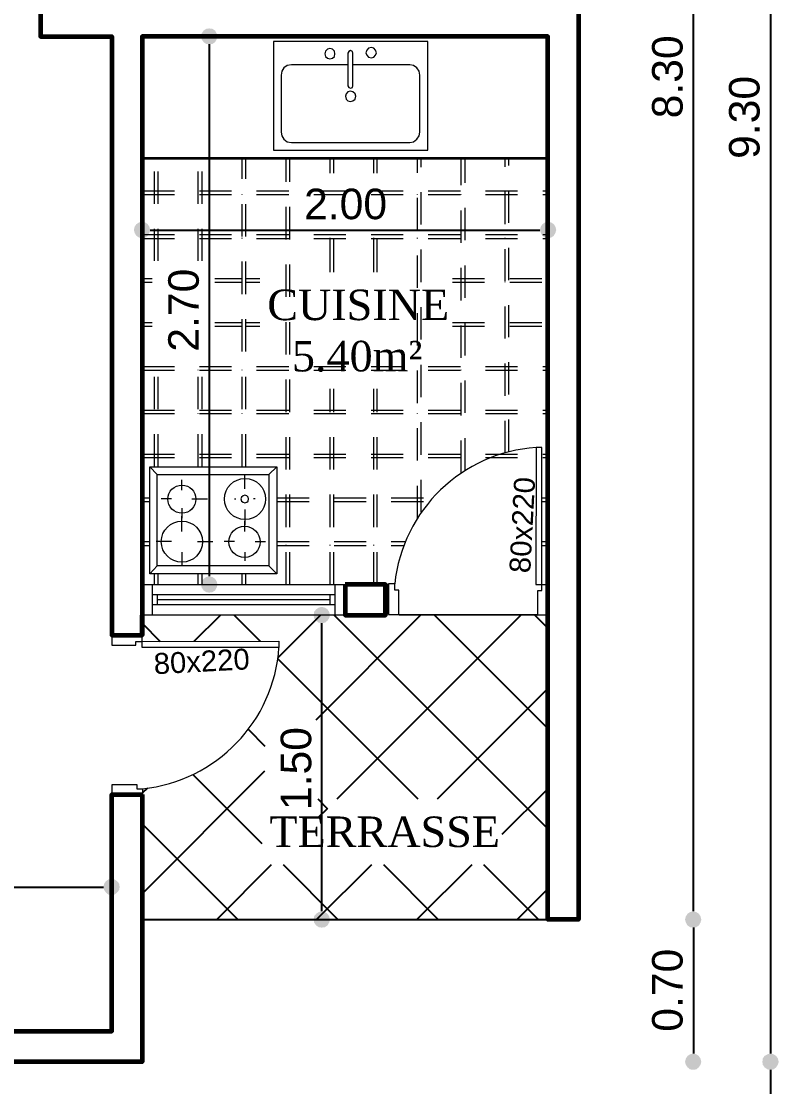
# Model space of a CAD drawing. Header units: inches. Extents: x 4.9 to 20.4, y 4.7 to 15.7.
# Drawn here: x 17.395 to 20.413, y 7.233 to 11.479 of the extents above; entities that cross this region are included whole.
import ezdxf

# ---------------------------------------------------------------- set-up
doc = ezdxf.new("R2010")
doc.units = ezdxf.units.IN
doc.header["$MEASUREMENT"] = 0
doc.linetypes.add('PDF_IMPORT', pattern=[1, 0.8, -0.2])
for name, color, linetype in [('PDF_Geometry', 7, 'Continuous'), ('PDF_Solid Fills', 7, 'Continuous'), ('PDF_Text', 7, 'Continuous')]:
    doc.layers.add(name, color=color, linetype=linetype)
doc.styles.add('PDF Arial', font='arial.ttf')
doc.styles.add('PDF Romantic', font='romantic.ttf')

# ---------------------------------------------------------------- blocks, each defined once
blk = doc.blocks.new('distribution 3')
at = {"layer": 'PDF_Solid Fills', "transparency": 33554559}
for points in [[(3.6367, 3.3471), (3.65, 3.3488), (3.66, 3.3571), (3.6667, 3.3671), (3.67, 3.3788), (3.6667, 3.3921), (3.66, 3.4021), (3.65, 3.4088), (3.6367, 3.4121), (3.625, 3.4088), (3.615, 3.4021), (3.6067, 3.3921), (3.605, 3.3788), (3.6067, 3.3671), (3.615, 3.3571), (3.625, 3.3488)], [(6.255, 3.2904), (6.2433, 3.2871), (6.2317, 3.2804), (6.225, 3.2704), (6.2233, 3.2571), (6.225, 3.2454), (6.2317, 3.2354), (6.2433, 3.2288), (6.255, 3.2254), (6.2683, 3.2288), (6.2783, 3.2354), (6.285, 3.2454), (6.2883, 3.2571), (6.285, 3.2704), (6.2783, 3.2804), (6.2683, 3.2871)], [(4.81, 2.9904), (4.8117, 2.9771), (4.8183, 2.9671), (4.83, 2.9604), (4.8417, 2.9571), (4.855, 2.9604), (4.865, 2.9671), (4.8717, 2.9771), (4.875, 2.9904), (4.8717, 3.0021), (4.865, 3.0121), (4.855, 3.0204), (4.8417, 3.0221), (4.83, 3.0204), (4.8183, 3.0121), (4.8117, 3.0021)], [(7.0583, 2.9904), (7.0567, 3.0021), (7.05, 3.0121), (7.0383, 3.0204), (7.0267, 3.0221), (7.015, 3.0204), (7.0033, 3.0121), (6.9967, 3.0021), (6.995, 2.9904), (6.9967, 2.9771), (7.0033, 2.9671), (7.015, 2.9604), (7.0267, 2.9571), (7.0383, 2.9604), (7.05, 2.9671), (7.0567, 2.9771)], [(3.475, 2.5421), (3.4767, 2.5288), (3.4833, 2.5188), (3.495, 2.5121), (3.5067, 2.5088), (3.52, 2.5121), (3.53, 2.5188), (3.5367, 2.5288), (3.54, 2.5421), (3.5367, 2.5538), (3.53, 2.5638), (3.52, 2.5721), (3.5067, 2.5738), (3.495, 2.5721), (3.4833, 2.5638), (3.4767, 2.5538)], [(4.7533, 2.5421), (4.75, 2.5538), (4.7433, 2.5638), (4.7333, 2.5721), (4.72, 2.5738), (4.7083, 2.5721), (4.6983, 2.5638), (4.69, 2.5538), (4.6883, 2.5421), (4.69, 2.5288), (4.6983, 2.5188), (4.7083, 2.5121), (4.72, 2.5088), (4.7333, 2.5121), (4.7433, 2.5188), (4.75, 2.5288)], [(6.255, 1.6071), (6.2683, 1.6104), (6.2783, 1.6171), (6.285, 1.6271), (6.2883, 1.6404), (6.285, 1.6521), (6.2783, 1.6621), (6.2683, 1.6688), (6.255, 1.6721), (6.2433, 1.6688), (6.2317, 1.6621), (6.225, 1.6521), (6.2233, 1.6404), (6.225, 1.6271), (6.2317, 1.6171), (6.2433, 1.6104)], [(2.9083, 1.0604), (2.91, 1.0488), (2.9183, 1.0388), (2.9283, 1.0321), (2.94, 1.0288), (2.9533, 1.0321), (2.9633, 1.0388), (2.97, 1.0488), (2.9733, 1.0604), (2.97, 1.0738), (2.9633, 1.0838), (2.9533, 1.0904), (2.94, 1.0938), (2.9283, 1.0904), (2.9183, 1.0838), (2.91, 1.0738)], [(3.52, 1.0321), (3.53, 1.0388), (3.5367, 1.0488), (3.54, 1.0604), (3.5367, 1.0738), (3.53, 1.0838), (3.52, 1.0904), (3.5067, 1.0938), (3.495, 1.0904), (3.4833, 1.0838), (3.4767, 1.0738), (3.475, 1.0604), (3.4767, 1.0488), (3.4833, 1.0388), (3.495, 1.0321), (3.5067, 1.0288)], [(2.9533, 0.7238), (2.9633, 0.7304), (2.97, 0.7404), (2.9733, 0.7538), (2.97, 0.7654), (2.9633, 0.7771), (2.9533, 0.7838), (2.94, 0.7854), (2.9283, 0.7838), (2.9183, 0.7771), (2.91, 0.7654), (2.9083, 0.7538), (2.91, 0.7404), (2.9183, 0.7304), (2.9283, 0.7238), (2.94, 0.7204)]]:
    blk.add_hatch(color=256, dxfattribs=at).paths.add_polyline_path(points)
at = {"layer": 'PDF_Geometry', "lineweight": 25}
for points in [[(3.6367, 7.3921), (3.6367, 7.3604), (3.6367, 3.4438), (3.6367, 3.4121)], [(3.5067, 3.2571), (3.5067, 1.6404)], [(6.255, 3.2254), (6.255, 3.1938), (6.255, 1.7037), (6.255, 1.6721)], [(6.995, 2.9904), (6.9617, 2.9904), (4.9067, 2.9904), (4.875, 2.9904)], [(4.6883, 2.5421), (4.655, 2.5421), (3.5717, 2.5421), (3.54, 2.5421)], [(4.7233, 2.2337), (4.7217, 1.6804)], [(3.475, 1.0604), (3.4417, 1.0604), (3.005, 1.0604), (2.9733, 1.0604)], [(3.54, 1.0604), (3.5717, 1.0604), (10.1583, 1.0604), (10.19, 1.0604), (10.1583, 1.0604), (10.0933, 1.0604)], [(2.9083, 0.7537), (2.875, 0.7537), (1.8317, 0.7537), (1.8, 0.7537)], [(10.4333, 0.7537), (10.4, 0.7537), (3.005, 0.7537), (2.9733, 0.7537)]]:
    blk.add_lwpolyline(points, dxfattribs=at)
at = {"layer": 'PDF_Geometry', "lineweight": 60}
for points in [[(4.005, 3.2571), (2.94, 3.2571), (2.94, 4.6737), (3.0617, 4.6737), (3.0617, 3.3787), (4.005, 3.3787), (4.005, 3.2587)], [(7.9967, 3.1887), (7.8767, 3.1887), (7.8767, 3.0554), (7.1483, 3.0554), (7.1483, 3.6621), (7.0267, 3.6621), (7.0267, 3.3787), (4.64, 3.3787), (4.64, 3.2571), (4.72, 3.2571), (4.64, 3.2571)], [(7.9983, 3.1887), (7.9983, 2.9337), (7.1483, 2.9337), (7.1483, 1.6404), (10.1017, 1.6404), (10.1017, 2.3271), (10.2233, 2.3271), (10.2233, 1.5187), (3.5067, 1.5187), (3.5067, 1.6404), (4.72, 1.6404), (4.8417, 1.6404), (7.0267, 1.6404), (7.0267, 3.2571), (4.8417, 3.2571), (4.72, 3.2571)]]:
    blk.add_lwpolyline(points, dxfattribs=at)
at = {"layer": 'PDF_Geometry', "lineweight": 0}
for points in [[(4.045, 3.2788), (4.0283, 3.2788), (4.0283, 3.2554), (4.005, 3.2554), (4.005, 3.3771), (4.045, 3.3771)], [(4.64, 3.2571), (4.64, 3.3788), (4.6, 3.3788), (4.6, 3.2821), (4.615, 3.2821), (4.615, 3.2571), (4.6167, 2.7121), (4.5917, 2.7121), (4.5917, 3.2571), (4.615, 3.2571)], [(4.8417, 2.4488), (4.72, 2.4488), (4.72, 3.2571), (4.8417, 3.2571)], [(4.885, 2.7204), (4.885, 3.2271), (5.3117, 3.2271), (5.3117, 2.7204)], [(4.9167, 3.1971), (5.28, 3.1971), (5.28, 2.7521), (4.9167, 2.7521)], [(5.1833, 2.8337), (5.19, 2.8354), (5.195, 2.8404), (5.1983, 2.8487), (5.195, 2.8554), (5.19, 2.8621), (5.1833, 2.8638), (5.175, 2.8621), (5.17, 2.8554), (5.1683, 2.8487), (5.17, 2.8404), (5.175, 2.8354)], [(7.0067, 2.7337), (6.5733, 2.7337), (6.5733, 2.1187), (7.0067, 2.1187)], [(6.9567, 2.5288), (6.9467, 2.5271), (6.94, 2.5188), (6.9367, 2.5088), (6.94, 2.4988), (6.9467, 2.4904), (6.9567, 2.4888), (6.9683, 2.4904), (6.975, 2.4988), (6.9783, 2.5088), (6.975, 2.5188), (6.9683, 2.5271)], [(6.7883, 2.4471), (6.7767, 2.4438), (6.77, 2.4371), (6.7667, 2.4271), (6.77, 2.4171), (6.7767, 2.4087), (6.7883, 2.4054), (6.7983, 2.4087), (6.805, 2.4171), (6.8083, 2.4271), (6.805, 2.4371), (6.7983, 2.4438)], [(6.96, 2.4371), (6.83, 2.4371), (6.8233, 2.4338), (6.82, 2.4271), (6.8233, 2.4188), (6.83, 2.4171), (6.96, 2.4171), (6.9667, 2.4188), (6.97, 2.4271), (6.9667, 2.4338)], [(6.9617, 2.3654), (6.9517, 2.3621), (6.9433, 2.3554), (6.9417, 2.3438), (6.9433, 2.3338), (6.9517, 2.3271), (6.9617, 2.3238), (6.9717, 2.3271), (6.98, 2.3338), (6.9817, 2.3438), (6.98, 2.3554), (6.9717, 2.3621)], [(4.82, 2.2338), (4.82, 2.2504), (4.845, 2.2504), (4.845, 2.2754), (4.7233, 2.2754), (4.7233, 2.2338)], [(4.8417, 1.6388), (4.72, 1.6404), (4.72, 1.6804), (4.8183, 1.6804), (4.8183, 1.6638), (4.8417, 1.6638), (5.3883, 1.6638), (5.3883, 1.6871), (4.8417, 1.6888), (4.8417, 1.6638)]]:
    blk.add_lwpolyline(points, close=True, dxfattribs=at)
for points in [[(4.005, 3.3771), (4.005, 3.2554)], [(4.885, 3.2271), (4.9167, 3.1971)], [(5.3117, 3.2271), (5.28, 3.1971)], [(4.8417, 3.2171), (4.72, 3.2171)], [(4.7617, 2.4888), (4.7617, 3.2171)], [(4.8017, 3.1971), (4.7617, 3.1971)], [(4.7817, 2.5088), (4.7817, 3.1971)], [(4.8017, 2.4888), (4.8017, 3.2171)], [(5.0133, 3.1404), (5.0133, 3.2021)], [(5.1833, 3.1404), (5.1833, 3.1821)], [(4.9717, 3.0988), (4.9167, 3.0988)], [(5.0533, 3.0988), (5.115, 3.0988)], [(5.1467, 3.0988), (5.1067, 3.0988)], [(5.1833, 3.0588), (5.1833, 2.9971)], [(5.2183, 3.0988), (5.26, 3.0988)], [(5.0133, 3.0371), (5.0133, 2.9754)], [(5.0133, 2.8888), (5.0133, 2.9304)], [(5.1833, 2.8888), (5.1833, 2.8838)], [(4.9717, 2.8488), (4.9367, 2.8488)], [(5.0533, 2.8488), (5.095, 2.8488)], [(5.1417, 2.8488), (5.08, 2.8488)], [(5.2233, 2.8488), (5.28, 2.8488)], [(5.0133, 2.8071), (5.0133, 2.7654)], [(5.1833, 2.8071), (5.1833, 2.8138)], [(4.885, 2.7204), (4.9167, 2.7521)], [(5.3117, 2.7204), (5.28, 2.7521)], [(6.9133, 2.4371), (6.9133, 2.6621), (6.91, 2.6788), (6.9017, 2.6921), (6.8883, 2.7004), (6.8717, 2.7038), (6.645, 2.7038), (6.63, 2.7004), (6.6167, 2.6921), (6.6067, 2.6788), (6.6033, 2.6621), (6.6033, 2.1904), (6.6067, 2.1754), (6.6167, 2.1621), (6.63, 2.1538), (6.645, 2.1504), (6.8717, 2.1504), (6.8883, 2.1538), (6.9017, 2.1621), (6.91, 2.1754), (6.9133, 2.1904), (6.9133, 2.4171)], [(4.8017, 2.5088), (4.7617, 2.5088)], [(4.8417, 2.4888), (4.72, 2.4888)], [(4.8417, 2.4487), (4.72, 2.4487), (4.8417, 2.4487)], [(4.7233, 2.2754), (4.845, 2.2754)]]:
    blk.add_lwpolyline(points, dxfattribs=at)
at = {"layer": 'PDF_Geometry', "color": 1, "lineweight": 25, "true_color": 0xfc121a}
for points in [[(3.8883, 3.2571), (3.5067, 2.8754)], [(3.61, 3.2571), (4.1, 2.7687)], [(4.0117, 3.2554), (4.0317, 3.2354)], [(4.6883, 3.2571), (4.615, 3.1854)], [(4.085, 3.0554), (3.81, 2.7804)], [(4.6167, 3.0504), (4.72, 2.9454)], [(3.5067, 2.9604), (3.7267, 2.7421)], [(4.72, 2.8904), (4.6167, 2.7871)], [(4.265, 2.8337), (4.1983, 2.7687)], [(3.7267, 2.6954), (3.5067, 2.4771)], [(4.5467, 2.7171), (3.9883, 2.1587)], [(4.5517, 2.7154), (4.72, 2.5471)], [(3.5067, 2.5621), (3.7267, 2.3421)], [(3.9133, 2.5554), (3.95, 2.5187)], [(3.9883, 2.5571), (3.9483, 2.5187)], [(4.3033, 2.5637), (4.7233, 2.1454)], [(4.72, 2.4921), (3.8683, 1.6404)], [(3.9883, 2.4804), (4.7217, 1.7471)], [(3.7267, 2.2954), (3.5067, 2.0771)], [(3.5067, 2.1621), (3.7267, 1.9421)], [(3.9883, 2.0804), (4.4283, 1.6404)], [(4.7217, 2.0937), (4.2683, 1.6404)], [(3.7267, 1.8971), (3.5067, 1.6771)], [(3.8467, 1.8221), (4.0283, 1.6404)], [(3.5067, 1.7621), (3.63, 1.6404)], [(4.72, 1.6921), (4.6683, 1.6404)]]:
    blk.add_lwpolyline(points, dxfattribs=at)
at = {"layer": 'PDF_Geometry', "lineweight": 18}
for points in [[(4.9983, 3.2571), (4.9983, 3.2271)], [(5.0133, 3.2571), (5.0133, 3.2271)], [(5.1733, 3.2571), (5.1733, 3.2271)], [(5.1883, 3.2571), (5.1883, 3.2271)], [(5.8717, 3.2571), (5.8717, 3.2171)], [(5.8867, 3.2571), (5.8867, 3.2171)], [(6.0467, 3.2571), (6.0467, 3.2171)], [(6.0617, 3.2571), (6.0617, 3.2171)], [(4.8417, 3.2087), (4.885, 3.2087)], [(4.8417, 3.1938), (4.885, 3.1938)], [(5.3483, 3.2087), (5.35, 3.2087)], [(5.5233, 3.2087), (5.525, 3.2087)], [(5.6967, 3.2087), (5.6983, 3.2087)], [(6.2217, 3.2087), (6.2233, 3.2087)], [(6.3967, 3.2087), (6.3983, 3.2087)], [(4.8417, 3.0337), (4.885, 3.0337)], [(4.8417, 3.0187), (4.885, 3.0187)], [(5.3483, 3.0337), (5.35, 3.0337)], [(5.5233, 3.0337), (5.525, 3.0337)], [(5.6967, 3.0337), (5.6983, 3.0337)], [(6.2217, 3.0337), (6.2233, 3.0337)], [(6.3967, 3.0337), (6.3983, 3.0337)], [(5.8717, 2.9671), (5.8717, 2.8587), (5.8733, 2.8587)], [(5.8867, 2.9671), (5.8867, 2.8587)], [(6.0467, 2.9671), (6.0467, 2.8587), (6.0483, 2.8587)], [(6.0617, 2.9671), (6.0617, 2.8587)], [(4.8417, 2.8587), (4.885, 2.8587)], [(5.3483, 2.8587), (5.35, 2.8587)], [(5.5233, 2.8587), (5.525, 2.8587)], [(5.6967, 2.8587), (5.6983, 2.8587)], [(6.2217, 2.8587), (6.2233, 2.8587)], [(6.3967, 2.8587), (6.3983, 2.8587)], [(4.8417, 2.8437), (4.885, 2.8437)], [(5.8717, 2.8437), (5.8717, 2.7887)], [(5.8867, 2.8437), (5.8867, 2.7887)], [(6.0467, 2.8437), (6.0467, 2.7887)], [(6.0617, 2.8437), (6.0617, 2.7887)], [(4.9983, 2.6837), (5, 2.6837)], [(5.1733, 2.6837), (5.175, 2.6837)], [(5.3483, 2.6837), (5.35, 2.6837)], [(5.5233, 2.6837), (5.525, 2.6837)], [(6.2217, 2.6837), (6.2233, 2.6837)], [(6.3967, 2.6837), (6.3983, 2.6837)], [(4.9983, 2.5087), (5, 2.5087)], [(5.1733, 2.5087), (5.175, 2.5087)], [(5.3483, 2.5087), (5.35, 2.5087)], [(5.5233, 2.5087), (5.525, 2.5087)], [(6.0867, 2.5087), (6.2217, 2.5087), (6.2233, 2.5087)], [(6.4817, 2.5087), (6.5417, 2.5087)], [(6.0867, 2.4937), (6.2217, 2.4937)], [(6.4817, 2.4937), (6.5417, 2.4937)], [(4.9983, 2.3337), (5, 2.3337)], [(5.1733, 2.3337), (5.175, 2.3337)], [(5.3483, 2.3337), (5.35, 2.3337)], [(5.5233, 2.3337), (5.525, 2.3337)], [(6.0867, 2.3337), (6.2217, 2.3337), (6.2233, 2.3337)], [(6.0867, 2.3204), (6.2217, 2.3204)], [(6.4817, 2.3337), (6.5417, 2.3337)], [(6.4817, 2.3204), (6.5417, 2.3204)], [(5.1733, 2.1604), (5.175, 2.1604)], [(5.3483, 2.1604), (5.35, 2.1604)], [(5.5233, 2.1604), (5.525, 2.1604)], [(6.2217, 2.1604), (6.2233, 2.1604)], [(6.3967, 2.1604), (6.3983, 2.1604)], [(5.3483, 1.9854), (5.35, 1.9854)], [(5.5233, 1.9854), (5.525, 1.9854)], [(5.6967, 1.9854), (5.6983, 1.9854)], [(5.8717, 1.9854), (5.8733, 1.9854)], [(6.0467, 1.9854), (6.0483, 1.9854)], [(6.2217, 1.9854), (6.2233, 1.9854)], [(6.3967, 1.9854), (6.3983, 1.9854)], [(5.5233, 1.8104), (5.525, 1.8104)], [(5.6967, 1.8104), (5.6983, 1.8104)], [(5.8717, 1.8104), (5.8733, 1.8104)], [(6.0467, 1.8104), (6.0483, 1.8104)], [(6.2217, 1.8104), (6.2233, 1.8104)], [(6.3967, 1.8104), (6.3983, 1.8104)], [(4.9983, 1.6637), (4.9983, 1.6404)], [(5.0133, 1.6637), (5.0133, 1.6404)], [(5.1733, 1.6637), (5.1733, 1.6404)], [(5.1883, 1.6637), (5.1883, 1.6404)]]:
    blk.add_lwpolyline(points, dxfattribs=at)
at = {"layer": 'PDF_Geometry', "linetype": 'PDF_IMPORT', "lineweight": 18, "ltscale": 0.16}
for points in [[(5.3483, 3.2571), (5.3483, 1.6404)], [(5.3617, 3.2571), (5.3617, 1.6404)], [(5.5233, 3.2571), (5.5233, 1.6404)], [(5.5367, 3.2571), (5.5367, 1.6404)], [(5.6967, 3.2571), (5.6967, 1.6404)], [(5.7117, 3.2571), (5.7117, 1.6404)], [(6.2217, 3.2571), (6.2217, 1.6404)], [(6.2367, 3.2571), (6.2367, 1.6404)], [(6.3967, 3.2571), (6.3967, 1.6404)], [(6.4117, 3.2571), (6.4117, 1.6404)], [(6.1317, 3.2087), (6.5417, 3.2087)], [(6.1317, 3.1938), (6.5417, 3.1938)], [(6.1317, 3.0337), (6.5417, 3.0337)], [(6.1317, 3.0187), (6.5417, 3.0187)], [(4.9983, 2.7204), (4.9983, 2.2137)], [(5.0133, 2.7204), (5.0133, 2.2087)], [(5.1733, 2.7204), (5.1733, 2.1121)], [(5.1883, 2.7204), (5.1883, 2.0987)], [(5.8717, 2.0204), (5.8717, 1.6404)], [(5.8867, 2.0204), (5.8867, 1.6404)], [(6.0467, 2.0204), (6.0467, 1.6404)], [(6.0617, 2.0204), (6.0617, 1.6404)], [(5.3667, 1.8104), (6.5417, 1.8104)], [(5.3717, 1.7954), (6.5417, 1.7954)]]:
    blk.add_lwpolyline(points, dxfattribs=at)
at = {"layer": 'PDF_Geometry', "lineweight": 35}
blk.add_lwpolyline([(6.5417, 3.2571), (6.5417, 1.6404)], dxfattribs=at)
at = {"layer": 'PDF_Geometry', "linetype": 'PDF_IMPORT', "lineweight": 18, "ltscale": 0.161667}
for points in [[(5.3117, 3.2087), (5.74, 3.2087)], [(5.3117, 3.1938), (5.74, 3.1938)], [(5.3117, 3.0337), (5.74, 3.0337)], [(5.3117, 3.0187), (5.74, 3.0187)], [(5.3117, 2.8587), (6.5417, 2.8587)], [(5.3117, 2.8437), (6.5417, 2.8437)], [(4.8417, 2.6837), (6.5417, 2.6837)], [(4.8417, 2.6687), (6.5417, 2.6687)], [(4.8417, 2.5087), (5.6217, 2.5087)], [(4.8417, 2.4937), (5.6217, 2.4937)], [(4.8417, 2.3337), (5.6217, 2.3337)], [(4.8417, 2.3204), (5.6217, 2.3204)], [(5.1067, 2.1604), (6.5417, 2.1604)], [(5.13, 2.1454), (6.5417, 2.1454)], [(5.2867, 1.9854), (6.5417, 1.9854)], [(5.2967, 1.9704), (6.5417, 1.9704)]]:
    blk.add_lwpolyline(points, dxfattribs=at)
at = {"layer": 'PDF_Geometry', "lineweight": 60}
blk.add_lwpolyline([(4.8417, 2.4487), (4.72, 2.4487), (4.72, 2.2871), (4.8417, 2.2871)], close=True, dxfattribs=at)
at = {"layer": 'PDF_Geometry', "lineweight": 0}
for centre, radius in [((5.013, 3.099), 0.082), ((5.1825, 3.099), 0.0559), ((5.0121, 2.8493), 0.0623), ((5.183, 2.8474), 0.082)]:
    blk.add_circle(centre, radius, dxfattribs=at)
for centre, start, end in [((4.6324, 3.318), 185.9171, 266.1536), ((4.7824, 1.6464), 3.8464, 84.0829)]:
    blk.add_arc(centre, 0.6073, start, end, dxfattribs=at)
at = {"layer": 'PDF_Text', "attachment_point": 7}
for s, insert, char_height, rotation, style in [('80x220', (4.4833, 3.209), 0.08351, 273.0027, 'PDF Arial'), ('TERRASSE', (3.7943, 2.7504), 0.12168, 270, 'PDF Romantic'), ('CUISINE', (5.8941, 2.7587), 0.12168, 270, 'PDF Romantic'), ('5.40m²', (5.6889, 2.6604), 0.12168, 270, 'PDF Romantic'), ('2.00', (6.2963, 2.612), 0.12169, 270, 'PDF Arial'), ('80x220', (4.886, 1.7097), 0.08351, 356.9973, 'PDF Arial')]:
    blk.add_mtext(s, dxfattribs=dict(at, insert=insert, char_height=char_height, rotation=rotation, style=style))
at = {"layer": 'PDF_Text', "char_height": 0.12169, "attachment_point": 7, "style": 'PDF Arial'}
for s, insert in [('2.70', (5.77, 3.03)), ('1.50', (3.9433, 2.5818)), ('0.70', (3.06, 1.1017)), ('8.30', (6.7, 1.1017)), ('9.30', (6.5384, 0.795))]:
    blk.add_mtext(s, dxfattribs=dict(at, insert=insert))

msp = doc.modelspace()

# ---------------------------------------------------------------- block references
at = {"rotation": 89.99999999999999}
msp.add_blockref('distribution 3', (21.1336, 4.392), dxfattribs=at)

doc.saveas('drawing.dxf')
